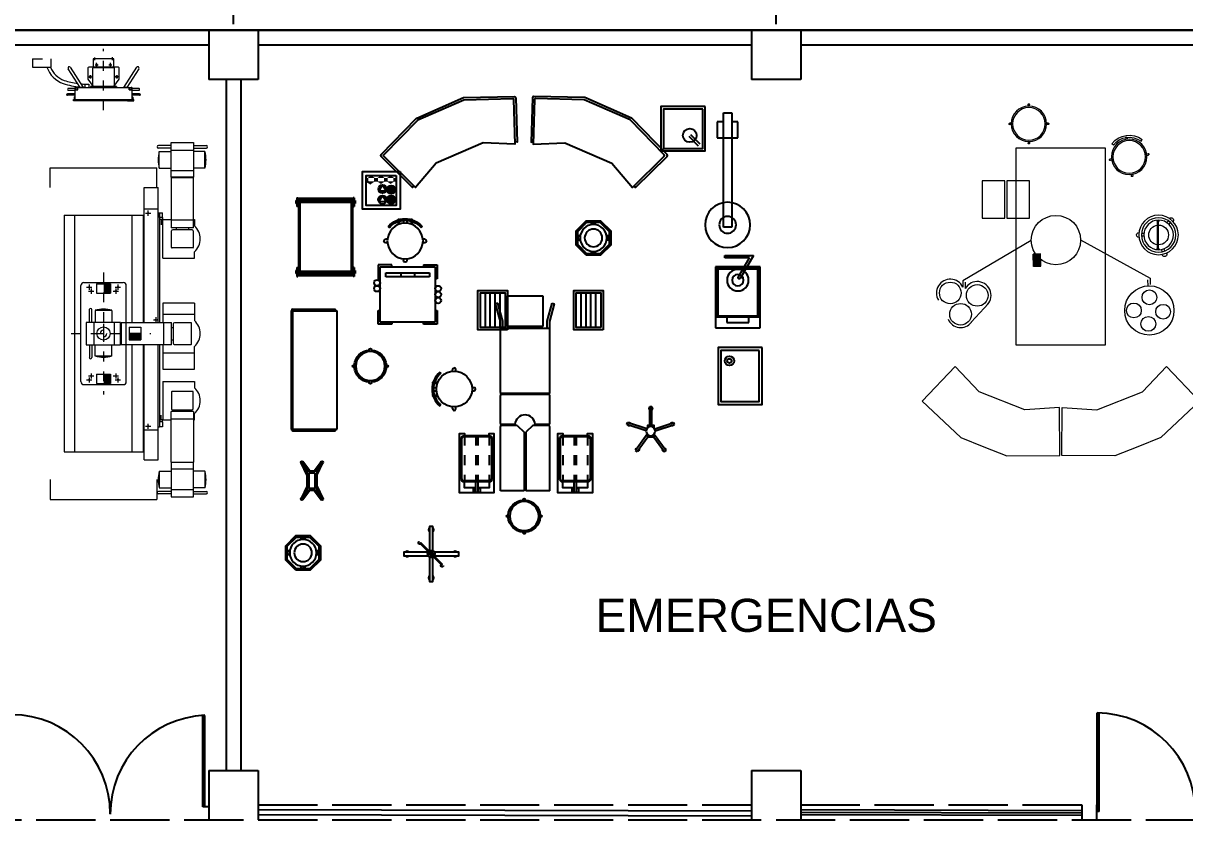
# Model space of a CAD drawing. Header units: millimetres. Extents: x -10 to 320, y -26 to 94.
# Drawn here: x 240.86 to 252.64, y 19.54 to 27.61 of the extents above; entities that cross this region are included whole.
import ezdxf

# ---------------------------------------------------------------- set-up
doc = ezdxf.new("R2010")
doc.units = ezdxf.units.MM
doc.header["$LTSCALE"] = 0.05
for name, pattern in [('ACAD_ISO02W100', [15, 12, -3]), ('DASHDOT2', [0.5, 0.25, -0.125, 0, -0.125]), ('HIDDEN2', [0.1875, 0.125, -0.0625])]:
    doc.linetypes.add(name, pattern=pattern)
for name, color, linetype in [('COT', 7, 'Continuous'), ('MOBILIARIO', 7, 'Continuous'), ('PDF_Text', 7, 'Continuous')]:
    doc.layers.add(name, color=color, linetype=linetype)
doc.layers.add('MOB', color=7, linetype='Continuous', lineweight=15)
doc.styles.add('PDF ArialMT', font='arial.ttf')
doc.styles.get("Standard").update_dxf_attribs({"font": 'arial.ttf'})
doc.dimstyles.new('COTAS 1', dxfattribs={"dimtxt": 0.5, "dimasz": 0.15, "dimexe": 0.18, "dimexo": 0.0625, "dimgap": 0.09, "dimtad": 1, "dimtih": 1, "dimtoh": 1, "dimzin": 0, "dimdsep": 46, "dimtxsty": 'Standard', "dimblk": 'OBLIQUE', "dimcen": -0.09, "dimadec": 0, "dimazin": 0, "dimtfac": 1, "dimtofl": 0, "dimtmove": 0, "dimatfit": 3, "dimldrblk": 'OBLIQUE', "dimfxl": 1, "dimtolj": 1, "dimtzin": 0, "dimarcsym": 0})

# ---------------------------------------------------------------- blocks, each defined once
blk = doc.blocks.new('TOCOCIRUGIA$0$177')
at = {"linetype": 'Continuous'}
blk.add_lwpolyline([(0.31, 0.479), (0.317, 0.5), (0.729, 0.324, -0.41216), (0.737, 0.304), (0.538, -0.168, -0.097185), (0.536, -0.171), (0.171, -0.536, -0.097185), (0.168, -0.538), (-0.305, -0.737, -0.41216), (-0.324, -0.729), (-0.501, -0.317), (-0.48, -0.31)], format="xyb", dxfattribs=at)
blk.add_lwpolyline([(0.158, -0.517, -0.097185), (0.155, -0.52), (-0.298, -0.71, -0.41216), (-0.311, -0.704), (-0.488, -0.29), (-0.184, -0.184), (0.184, 0.184), (0.29, 0.488), (0.705, 0.31, -0.41216), (0.71, 0.297), (0.519, -0.156, -0.097185), (0.517, -0.159)], format="xyb", close=True, dxfattribs=at)
blk = doc.blocks.new('31230244')
for p, q in [((0.025, -0.075), (0.375, -0.075)), ((0.025, -0.125), (0.375, -0.125)), ((0.025, -0.175), (0.375, -0.175)), ((0.025, -0.225), (0.375, -0.225))]:
    blk.add_line(p, q)
for points in [[(0, -0.3), (0, 0), (0.4, 0), (0.4, -0.3)], [(0.025, -0.275), (0.025, -0.025), (0.375, -0.025), (0.375, -0.275)]]:
    blk.add_lwpolyline(points, close=True)
blk = doc.blocks.new('M-MAYO')
at = {"linetype": 'HIDDEN2'}
for p, q in [((0.258, 0.079), (-0.213, 0.079)), ((0.258, -0.036), (-0.213, -0.036)), ((0.258, -0.056), (-0.213, -0.056)), ((0.258, -0.171), (-0.213, -0.171))]:
    blk.add_line(p, q, dxfattribs=at)
for points in [[(0.258, -0.171), (0.277, -0.171), (0.277, -0.221), (-0.323, -0.221), (-0.323, 0.129), (0.277, 0.129), (0.277, 0.079), (0.258, 0.079)], [(-0.273, -0.036), (-0.273, 0.079), (-0.213, 0.079)], [(-0.213, -0.171), (-0.273, -0.171), (-0.273, -0.056)]]:
    blk.add_lwpolyline(points)
for points in [[(0.258, 0.079), (0.258, -0.171, -0.414214), (0.223, -0.206), (-0.178, -0.206, -0.414214), (-0.213, -0.171), (-0.213, 0.079, -0.414214), (-0.178, 0.114), (0.223, 0.114, -0.414214)], [(0.248, 0.079), (0.248, -0.171, -0.414214), (0.223, -0.196), (-0.178, -0.196, -0.414214), (-0.203, -0.171), (-0.203, 0.079, -0.414214), (-0.178, 0.104), (0.223, 0.104, -0.414214)]]:
    blk.add_lwpolyline(points, format="xyb", close=True)
for points in [[(-0.277, -0.033), (-0.277, -0.011), (-0.32, -0.011), (-0.32, -0.033)], [(-0.277, -0.06), (-0.277, -0.081), (-0.32, -0.081), (-0.32, -0.06)]]:
    blk.add_lwpolyline(points, close=True)
blk.add_lwpolyline([(-0.213, -0.056), (-0.31, -0.056, -1), (-0.31, -0.036), (-0.213, -0.036)], format="xyb")
blk = doc.blocks.new('lamp. de cirugia portatil emerg.')
for p, q in [((-0.022, 0.043), (-0.022, -0.041)), ((1.135, 0.043), (-0.022, 0.043)), ((0.881, -0.105), (0.881, 0.103)), ((0.881, 0.103), (1.043, 0.103)), ((1.043, 0.103), (1.043, 0.043)), ((1.135, -0.041), (1.135, 0.043)), ((-0.022, -0.041), (1.135, -0.041)), ((1.043, -0.105), (0.881, -0.105)), ((1.043, -0.041), (1.043, -0.105))]:
    blk.add_line(p, q)
for radius in [0.229, 0.0854]:
    blk.add_circle((0, 0), radius)
blk = doc.blocks.new('TERAPI$0$xx')
at = {"ltscale": 0.1}
for p, q in [((-0.1, -0.008), (-0.193, 0.064)), ((-0.053, 0.02), (-0.182, 0.081)), ((0.053, 0.02), (0.182, 0.081)), ((0.1, -0.008), (0.193, 0.064)), ((-0.1, -0.052), (-0.193, -0.124)), ((-0.053, -0.08), (-0.182, -0.141)), ((0.053, -0.08), (0.182, -0.141)), ((0.1, -0.052), (0.193, -0.124))]:
    blk.add_line(p, q, dxfattribs=at)
for p, q in [((-0.1, 0.01), (-0.184, 0.062)), ((-0.087, 0.02), (-0.176, 0.074)), ((0.087, 0.02), (0.176, 0.074)), ((0.1, 0.01), (0.184, 0.062)), ((-0.1, -0.07), (-0.184, -0.122)), ((-0.087, -0.08), (-0.176, -0.134)), ((0.087, -0.08), (0.176, -0.134)), ((0.1, -0.07), (0.184, -0.122))]:
    blk.add_line(p, q)
for points in [[(0.1, -0.08), (-0.1, -0.08), (-0.1, 0.02), (0.1, 0.02)], [(0.08, -0.06), (-0.08, -0.06), (-0.08, 0), (0.08, 0)]]:
    blk.add_lwpolyline(points, close=True)
for centre in [(-0.186, 0.072), (0.186, 0.072), (-0.186, -0.132), (0.186, -0.132)]:
    blk.add_circle(centre, 0.0105)
blk = doc.blocks.new('TOCOCIRUGIA$0$85')
at = {"linetype": 'Continuous'}
for p, q in [((-0.017, 0.406), (-0.017, 0.424)), ((0.017, 0.406), (0.017, 0.424)), ((-0.18, 0.242), (-0.198, 0.242)), ((0.198, 0.242), (0.18, 0.242)), ((-0.18, 0.208), (-0.198, 0.208)), ((0.198, 0.208), (0.18, 0.208)), ((-0.171, 0.079), (-0.16, 0.09)), ((-0.07, 0.027), (-0.07, 0.058)), ((-0.07, 0.007), (-0.07, 0.011)), ((-0.061, 0.024), (-0.061, 0.055)), ((-0.061, 0.007), (-0.061, 0.008)), ((-0.017, 0.016), (-0.017, 0.045)), ((0.017, 0.016), (0.017, 0.045)), ((0.061, 0.024), (0.061, 0.055)), ((0.061, 0.007), (0.061, 0.008)), ((0.07, 0.027), (0.07, 0.058)), ((0.07, 0.007), (0.07, 0.011)), ((0.171, 0.079), (0.16, 0.09))]:
    blk.add_line(p, q, dxfattribs=at)
blk.add_circle((0, 0.225), 0.181, dxfattribs=at)
for centre, radius, start, end in [((0, 0.424), 0.0171, 0, 180), ((-0.198, 0.225), 0.0171, 90, 270), ((0.198, 0.225), 0.0171, 270, 90), ((0, 0.225), 0.225, 220.4497, 319.5503), ((0, 0.225), 0.21, 220.1147, 319.8853), ((-0.065, 0.007), 0.00439, 180, 0), ((0.065, 0.007), 0.00439, 180, 0)]:
    blk.add_arc(centre, radius, start, end, dxfattribs=at)
blk = doc.blocks.new('32540054')
for p, q in [((-0.021, 0.16), (-0.021, 0.134)), ((-0.161, 0.02), (-0.134, 0.02)), ((0.134, 0.02), (0.159, 0.02)), ((-0.161, -0.02), (-0.134, -0.02)), ((0.134, -0.02), (0.159, -0.02)), ((-0.021, -0.134), (-0.021, -0.16)), ((0.024, -0.16), (0.024, -0.133))]:
    blk.add_line(p, q)
for points in [[(-0.176, -0.073), (-0.073, -0.175), (0.072, -0.175), (0.174, -0.073), (0.174, 0.072), (0.072, 0.175), (-0.073, 0.175), (-0.176, 0.072)], [(0.159, 0.066), (0.066, 0.16), (-0.067, 0.16), (-0.161, 0.066), (-0.161, -0.066), (-0.067, -0.16), (0.066, -0.16), (0.159, -0.066)]]:
    blk.add_lwpolyline(points, close=True)
for points in [[(-0.016, 0.135), (-0.016, 0.155), (0.019, 0.155), (0.019, 0.134)], [(0.024, 0.133), (0.024, 0.16)], [(-0.134, -0.015), (-0.156, -0.015), (-0.156, 0.015), (-0.134, 0.015)], [(0.135, -0.015), (0.154, -0.015), (0.154, 0.015), (0.135, 0.015)], [(-0.016, -0.134), (-0.016, -0.155), (0.019, -0.155), (0.019, -0.134)]]:
    blk.add_lwpolyline(points)
for radius in [0.136, 0.0892]:
    blk.add_circle((0, 0), radius)
blk = doc.blocks.new('respirador con palanaca')
for p, q in [((-0.71, 0.131), (-0.733, 0.131)), ((-0.733, 0.131), (-0.733, -0.157)), ((-0.71, -0.118), (-0.71, 0.131)), ((-0.619, 0.225), (0, 0.225)), ((-0.619, -0.225), (-0.619, 0.225)), ((-0.607, 0.214), (-0.112, 0.214)), ((-0.607, -0.214), (-0.607, 0.214)), ((-0.596, 0.202), (-0.124, 0.202)), ((-0.596, -0.202), (-0.596, 0.202)), ((-0.124, 0.202), (-0.124, -0.202)), ((-0.112, 0.214), (-0.112, -0.214)), ((0, 0.225), (0, -0.225)), ((-0.112, 0.112), (-0.056, 0.112)), ((-0.056, 0.112), (-0.056, -0.112)), ((-0.733, -0.157), (-0.5, -0.023)), ((-0.512, -0.003), (-0.71, -0.118)), ((-0.056, -0.112), (-0.112, -0.112)), ((0, -0.225), (-0.619, -0.225)), ((-0.112, -0.214), (-0.607, -0.214)), ((-0.124, -0.202), (-0.596, -0.202))]:
    blk.add_line(p, q)
for radius in [0.109, 0.0588]:
    blk.add_circle((-0.484, 0), radius)
blk.add_arc((-0.508, -0.014), 0.0114, 309.3139, 110.6861)
blk = doc.blocks.new('186')
at = {"linetype": 'Continuous'}
for p, q in [((0.6, 0), (-0.6, 0)), ((-0.6, -0.45), (-0.6, 0)), ((0.6, -0.45), (0.6, 0)), ((-0.6, -0.02), (-0.616, -0.02)), ((-0.616, -0.45), (-0.616, -0.02)), ((0.616, -0.02), (0.6, -0.02)), ((0.616, -0.45), (0.616, -0.02)), ((0.6, -0.45), (-0.6, -0.45)), ((0.6, -0.466), (-0.6, -0.466)), ((-0.321, -0.466), (-0.321, -0.45)), ((-0.32, -0.466), (-0.32, -0.45)), ((0.32, -0.466), (0.32, -0.45)), ((0.321, -0.466), (0.321, -0.45)), ((0.322, -0.466), (0.322, -0.45))]:
    blk.add_line(p, q, dxfattribs=at)
for centre, start, end in [((-0.6, -0.45), 180, 270), ((0.6, -0.45), 270, 0)]:
    blk.add_arc(centre, 0.016, start, end, dxfattribs=at)
blk = doc.blocks.new('10810022')
for points in [[(0.0265, 0.1818), (0.0265, -0.1902), (0.5065, -0.1902), (0.5065, 0.1818)], [(0.0505, 0.1578), (0.0505, -0.1662), (0.4825, -0.1662), (0.4825, 0.1578)]]:
    blk.add_lwpolyline(points, close=True)
for radius in [0.0394, 0.0185]:
    blk.add_circle((0.1391, -0.0944), radius)
blk = doc.blocks.new('11160328')
blk.add_line((0.111, 0.105), (-0.105, -0.111))
for points in [[(-0.018, 0.031, -0.267953), (0.018, 0.031), (0.018, 0.279), (-0.018, 0.279)], [(-0.031, -0.018, -0.267953), (-0.031, 0.018), (-0.279, 0.018), (-0.279, -0.018)], [(0.031, 0.018, -0.267953), (0.031, -0.018), (0.279, -0.018), (0.279, 0.018)], [(0.018, -0.031, -0.267953), (-0.018, -0.031), (-0.018, -0.279), (0.018, -0.279)]]:
    blk.add_lwpolyline(points, format="xyb", close=True)
blk.add_lwpolyline([(-0.118, -0.124, -2.414214), (-0.105, -0.111), (-0.111, -0.105), (0.105, 0.112), (0.112, 0.105, -2.414214), (0.124, 0.118)], format="xyb")
for radius in [0.036, 0.018]:
    blk.add_circle((0, 0), radius)
for centre, start, end in [((0, 0.243), 131.8667, 228.1333), ((0, 0.243), 311.754, 48.246), ((-0.243, 0), 41.754, 138.246), ((0.243, 0), 41.8667, 138.1333), ((-0.243, 0), 221.8667, 318.1333), ((0.243, 0), 221.754, 318.246), ((0, -0.243), 131.754, 228.246), ((0, -0.243), 311.8667, 48.1333)]:
    blk.add_arc(centre, 0.027, start, end)
blk = doc.blocks.new('carro material')
for p, q in [((-0.16, 0.02), (-0.3, 0.02)), ((-0.3, 0.02), (-0.3, -0.12)), ((-0.28, 0), (0.28, 0)), ((-0.28, -0.56), (-0.28, 0)), ((-0.16, 0), (-0.16, 0.02)), ((0.16, 0.02), (0.3, 0.02)), ((0.16, 0.02), (0.16, 0)), ((0.28, 0), (0.28, -0.56)), ((0.3, 0.02), (0.3, -0.12)), ((-0.22, -0.06), (0.22, -0.06)), ((-0.22, -0.1), (-0.22, -0.06)), ((0.22, -0.1), (-0.22, -0.1)), ((-0.07, -0.06), (-0.07, -0.1)), ((0.07, -0.06), (0.07, -0.1)), ((0.22, -0.06), (0.22, -0.1)), ((-0.3, -0.12), (-0.28, -0.12)), ((0.3, -0.12), (0.28, -0.12)), ((-0.3, -0.58), (-0.3, -0.44)), ((-0.3, -0.44), (-0.28, -0.44)), ((0.28, -0.44), (0.3, -0.44)), ((0.3, -0.44), (0.3, -0.58)), ((-0.16, -0.58), (-0.3, -0.58)), ((0.28, -0.56), (-0.28, -0.56)), ((-0.16, -0.56), (-0.16, -0.58)), ((0.16, -0.58), (0.16, -0.56)), ((0.3, -0.58), (0.16, -0.58))]:
    blk.add_line(p, q)
for centre in [(-0.31, -0.16), (-0.31, -0.22), (0.31, -0.22), (0.31, -0.28), (0.31, -0.34)]:
    blk.add_circle(centre, 0.03)
blk = doc.blocks.new('TOCOCIRUGIA$0$86')
at = {"linetype": 'Continuous'}
for p, q in [((-0.011, 0.169), (-0.011, 0.147)), ((0.011, 0.169), (0.011, 0.147)), ((-0.147, 0.011), (-0.169, 0.011)), ((0.169, 0.011), (0.147, 0.011)), ((-0.147, -0.011), (-0.169, -0.011)), ((0.169, -0.011), (0.147, -0.011)), ((-0.011, -0.147), (-0.011, -0.169)), ((0.011, -0.147), (0.011, -0.169))]:
    blk.add_line(p, q, dxfattribs=at)
blk.add_circle((0, 0), 0.147, dxfattribs=at)
for centre, radius, start, end in [((0, 0), 0.163, 93.8226, 176.1774), ((0, 0.169), 0.0109, 0, 180), ((0, 0), 0.163, 3.8226, 86.1774), ((-0.169, 0), 0.0109, 90, 270), ((0.169, 0), 0.0109, 270, 90), ((0, 0), 0.163, 183.8226, 266.1774), ((0, 0), 0.163, 273.8226, 356.1774), ((0, -0.169), 0.0109, 180, 0)]:
    blk.add_arc(centre, radius, start, end, dxfattribs=at)
blk = doc.blocks.new('ENSEÑANZA TOCOCIRUGIA$0$MESA CARRO ANESTESIOLOGO')
for p, q in [((-0.3, 0.732), (-0.3, 0.762)), ((-0.28, 0.762), (-0.3, 0.762)), ((-0.3, 0.732), (-0.3, 0.762)), ((-0.28, 0.732), (-0.3, 0.732)), ((-0.3, 0.732), (-0.28, 0.732)), ((-0.29, 0.792), (-0.28, 0.792)), ((-0.29, 0.767), (-0.29, 0.792)), ((-0.29, 0.767), (-0.29, 0.792)), ((-0.29, 0.767), (-0.28, 0.767)), ((-0.28, 0.732), (-0.29, 0.732)), ((-0.29, 0.702), (-0.29, 0.732)), ((-0.29, 0.702), (-0.29, 0.732)), ((-0.28, 0.772), (-0.28, 0.792)), ((-0.28, 0.767), (-0.28, 0.792)), ((-0.28, 0.772), (-0.28, 0.792)), ((0.28, 0.784), (-0.28, 0.784)), ((0.28, 0.774), (-0.28, 0.774)), ((-0.28, 0.757), (-0.28, 0.762)), ((0.28, 0.757), (-0.28, 0.757)), ((0.28, 0.742), (-0.28, 0.742)), ((0.28, 0.742), (-0.28, 0.742)), ((-0.28, 0.732), (-0.28, 0.742)), ((-0.28, 0.732), (-0.28, 0.742)), ((-0.28, 0.702), (-0.28, 0.732)), ((-0.28, 0.702), (-0.28, 0.732)), ((-0.275, 0.042), (-0.275, 0.742)), ((-0.26, 0.042), (-0.26, 0.742)), ((0.26, 0.042), (0.26, 0.742)), ((0.275, 0.042), (0.275, 0.742)), ((0.28, 0.772), (0.28, 0.792)), ((0.29, 0.792), (0.28, 0.792)), ((0.28, 0.767), (0.28, 0.792)), ((0.28, 0.772), (0.28, 0.792)), ((0.29, 0.767), (0.28, 0.767)), ((0.28, 0.762), (0.3, 0.762)), ((0.28, 0.757), (0.28, 0.762)), ((0.28, 0.732), (0.28, 0.742)), ((0.28, 0.702), (0.28, 0.732)), ((0.3, 0.732), (0.28, 0.732)), ((0.29, 0.767), (0.29, 0.792)), ((0.29, 0.767), (0.29, 0.792)), ((0.29, 0.702), (0.29, 0.732)), ((0.3, 0.732), (0.3, 0.762)), ((-0.29, 0.702), (-0.28, 0.702)), ((-0.29, 0.702), (-0.28, 0.702)), ((0.29, 0.702), (0.28, 0.702)), ((-0.3, 0.022), (-0.3, 0.052)), ((-0.28, 0.052), (-0.3, 0.052)), ((-0.3, 0.022), (-0.28, 0.022)), ((-0.29, 0.052), (-0.29, 0.082)), ((-0.28, 0.082), (-0.29, 0.082)), ((-0.29, -0.007), (-0.29, 0.018)), ((-0.29, 0.018), (-0.28, 0.018)), ((-0.28, 0.052), (-0.28, 0.082)), ((-0.28, 0.042), (-0.28, 0.052)), ((0.28, 0.042), (-0.28, 0.042)), ((0.28, 0.027), (-0.28, 0.027)), ((-0.28, 0.022), (-0.28, 0.027)), ((-0.28, -0.007), (-0.28, 0.018)), ((0.28, 0.01), (-0.28, 0.01)), ((0.28, 0), (-0.28, 0)), ((0.28, 0.082), (0.29, 0.082)), ((0.28, 0.052), (0.28, 0.082)), ((0.28, 0.042), (0.28, 0.052)), ((0.3, 0.052), (0.28, 0.052)), ((0.28, 0.022), (0.28, 0.027)), ((0.3, 0.022), (0.28, 0.022)), ((0.28, -0.002), (0.28, 0.018)), ((0.28, -0.007), (0.28, 0.018)), ((0.29, 0.018), (0.28, 0.018)), ((0.28, -0.002), (0.28, 0.018)), ((0.29, 0.052), (0.29, 0.082)), ((0.29, -0.007), (0.29, 0.018)), ((0.29, -0.007), (0.29, 0.018)), ((0.3, 0.022), (0.3, 0.052)), ((-0.29, -0.007), (-0.28, -0.007)), ((0.29, -0.007), (0.28, -0.007))]:
    blk.add_line(p, q)
for centre, start, end in [((-0.28, 0.749), 90, 270), ((0.28, 0.749), 270, 90), ((-0.28, 0.034), 90, 270), ((0.28, 0.034), 270, 90)]:
    blk.add_arc(centre, 0.0075, start, end)
blk = doc.blocks.new('TOCOCIRUGIA$0$725')
for p, q in [((0, -0.24), (0, 0)), ((0, 0), (0.651, 0)), ((0.681, 0), (0.964, 0)), ((0.994, 0), (1.715, 0)), ((1.645, -0.5), (1.645, 0)), ((1.715, 0), (1.895, 0.048)), ((1.718, -0.025), (1.901, 0.024)), ((1.901, 0.024), (1.895, 0.048)), ((0.661, -0.172), (0.661, -0.01)), ((0.671, -0.147), (0.671, -0.01)), ((0.974, -0.49), (0.974, -0.01)), ((0.984, -0.49), (0.984, -0.01)), ((1.645, -0.025), (1.718, -0.025)), ((1.665, -0.43), (1.665, -0.07)), ((1.665, -0.07), (1.975, -0.07)), ((1.975, -0.07), (1.975, -0.43)), ((0.661, -0.172), (0.593, -0.24)), ((0.593, -0.24), (0, -0.24)), ((0.593, -0.26), (0, -0.26)), ((0, -0.5), (0, -0.26)), ((0.661, -0.328), (0.593, -0.26)), ((0.661, -0.49), (0.661, -0.328)), ((0.671, -0.49), (0.671, -0.353)), ((1.975, -0.43), (1.665, -0.43)), ((0, -0.5), (0.651, -0.5)), ((0.681, -0.5), (0.964, -0.5)), ((0.994, -0.5), (1.715, -0.5)), ((1.645, -0.475), (1.718, -0.475)), ((1.715, -0.5), (1.895, -0.548)), ((1.718, -0.475), (1.901, -0.524)), ((1.901, -0.524), (1.895, -0.548))]:
    blk.add_line(p, q)
for centre, radius, start, end in [((0.651, -0.01), 0.01, 0, 90), ((0.681, -0.01), 0.01, 90, 180), ((0.964, -0.01), 0.01, 360, 90), ((0.994, -0.01), 0.01, 90, 180), ((0.666, -0.25), 0.103, 272.779, 87.221), ((0.651, -0.49), 0.01, 270, 0), ((0.681, -0.49), 0.01, 180, 270), ((0.964, -0.49), 0.01, 270, 360), ((0.994, -0.49), 0.01, 180, 270)]:
    blk.add_arc(centre, radius, start, end)
blk = doc.blocks.new('11160286')
for p, q in [((0.01, 0.25), (-0.01, 0.25)), ((-0.01, 0.062), (-0.01, 0.25)), ((0.01, 0.062), (0.01, 0.25)), ((-0.241, 0.068), (-0.235, 0.087)), ((-0.046, 0.004), (-0.241, 0.068)), ((-0.04, 0.023), (-0.235, 0.087)), ((0.04, 0.023), (0.235, 0.087)), ((0.046, 0.004), (0.241, 0.068)), ((0.241, 0.068), (0.235, 0.087)), ((-0.035, -0.031), (-0.155, -0.196)), ((-0.031, -0.06), (-0.139, -0.208)), ((0.031, -0.06), (0.139, -0.208)), ((0.035, -0.031), (0.155, -0.196)), ((-0.139, -0.208), (-0.155, -0.196)), ((0.139, -0.208), (0.155, -0.196))]:
    blk.add_line(p, q)
for points in [[(0.031, 0.034), (0.031, 0.062), (-0.031, 0.062), (-0.031, 0.034)], [(-0.031, -0.034), (-0.031, -0.062), (0.031, -0.062), (0.031, -0.034)]]:
    blk.add_lwpolyline(points)
blk.add_circle((0, 0), 0.0463)
for centre, start, end in [((0, 0.23), 127.7746, 232.2254), ((0, 0.23), 307.7746, 52.2254), ((-0.219, 0.071), 199.7746, 304.2254), ((-0.219, 0.071), 19.7746, 124.2254), ((0.219, 0.071), 55.7746, 160.2254), ((0.219, 0.071), 235.7746, 340.2254), ((-0.134, -0.187), 96.1836, 191.8164), ((-0.134, -0.187), 267.6147, 20.3853), ((0.134, -0.187), 159.6147, 272.3853), ((0.134, -0.187), 348.1836, 83.8164)]:
    blk.add_arc(centre, 0.0163, start, end)
blk = doc.blocks.new('PORTACUB')
for points in [[(-0.017, 0.149), (-0.017, 0.141), (0.006, 0.141), (0.006, 0.149)], [(-0.01, 0.141), (-0.01, -0.141)], [(0, 0.141), (0, -0.141)], [(0.037, 0.17), (0.032, 0.147)], [(0.062, 0.164), (0.055, 0.137)], [(-0.173, 0.008), (-0.15, 0.008)], [(-0.173, -0.017), (-0.146, -0.017)], [(0.118, -0.126), (0.102, -0.11)], [(-0.017, -0.149), (-0.017, -0.141), (0.006, -0.141), (0.006, -0.149)], [(0.099, -0.144), (0.081, -0.124)]]:
    blk.add_lwpolyline(points)
for radius in [0.2, 0.175, 0.15]:
    blk.add_circle((0, 0), radius)
for centre, radius, start, end in [((0.059, 0.193), 0.025, 334.9162, 171.1999), ((-0.2, 0), 0.025, 86.4167, 273.5833), ((0, 0), 0.1, 95.7392, 264.2608), ((0, 0), 0.1, 270, 90), ((0.125, -0.15), 0.025, 227.1617, 32.4494)]:
    blk.add_arc(centre, radius, start, end)
blk = doc.blocks.new('BANCORES')
at = {"layer": 'MOB'}
for p, q in [((-0.003, 0.239), (-0.003, 0.254)), ((0.012, 0.239), (0.012, 0.254)), ((0.147, 0.201), (0.161, 0.215)), ((-0.174, 0.068), (-0.189, 0.068)), ((-0.174, 0.053), (-0.189, 0.053)), ((0.201, 0.066), (0.185, 0.066)), ((0.2, 0.051), (0.185, 0.051)), ((0.147, -0.082), (0.161, -0.096)), ((-0.003, -0.12), (-0.003, -0.135)), ((0.012, -0.12), (0.012, -0.135))]:
    blk.add_line(p, q, dxfattribs=at)
for radius in [0.18, 0.165]:
    blk.add_circle((0.006, 0.059), radius, dxfattribs=at)
for centre, radius, start, end in [((0.005, 0.254), 0.0075, 359.184, 181.3882), ((0.006, 0.059), 0.2, 315, 45), ((0.006, 0.059), 0.22, 315, 45), ((-0.189, 0.06), 0.0075, 88.6118, 270.816), ((0.201, 0.058), 0.0075, 268.6118, 90.816), ((0.005, -0.136), 0.0075, 178.6118, 0.816)]:
    blk.add_arc(centre, radius, start, end, dxfattribs=at)
blk = doc.blocks.new('BAN')
for p, q in [((-0.008, 0.18), (-0.008, 0.195)), ((0.007, 0.18), (0.007, 0.195)), ((-0.18, 0.008), (-0.195, 0.008)), ((0.195, 0.007), (0.18, 0.007)), ((-0.18, -0.007), (-0.195, -0.007)), ((0.195, -0.008), (0.18, -0.008)), ((-0.008, -0.18), (-0.008, -0.195)), ((0.007, -0.18), (0.007, -0.195))]:
    blk.add_line(p, q)
for radius in [0.18, 0.165]:
    blk.add_circle((0, 0), radius)
for centre, start, end in [((-0.001, 0.195), 359.184, 181.3882), ((-0.195, 0.001), 88.6118, 270.816), ((0.195, -0.001), 268.6118, 90.816), ((-0.001, -0.195), 178.6118, 0.816)]:
    blk.add_arc(centre, 0.0075, start, end)
blk = doc.blocks.new('*X23')
at = {"color": 0}
for p, q in [((1752.5, 979.875), (1765, 979.875)), ((1752.5, 979.75), (1765, 979.75)), ((1752.5, 979.625), (1765, 979.625)), ((1752.5, 979.5), (1765, 979.5)), ((1752.5, 979.375), (1765, 979.375)), ((1752.5, 979.25), (1765, 979.25)), ((1752.5, 979.125), (1765, 979.125)), ((1752.5, 979), (1765, 979)), ((1752.5, 978.875), (1765, 978.875)), ((1752.5, 978.75), (1765, 978.75)), ((1752.5, 978.625), (1765, 978.625)), ((1752.5, 978.5), (1765, 978.5)), ((1752.5, 978.375), (1765, 978.375)), ((1752.5, 978.25), (1765, 978.25)), ((1752.5, 978.125), (1765, 978.125)), ((1752.5, 978), (1765, 978)), ((1752.5, 977.875), (1765, 977.875)), ((1752.5, 977.75), (1765, 977.75)), ((1752.5, 977.625), (1765, 977.625)), ((1752.5, 977.5), (1765, 977.5)), ((1752.5, 977.375), (1765, 977.375)), ((1752.5, 977.25), (1765, 977.25)), ((1752.5, 977.125), (1765, 977.125)), ((1752.5, 977), (1765, 977)), ((1752.5, 976.875), (1765, 976.875)), ((1752.5, 976.75), (1765, 976.75)), ((1752.5, 976.625), (1765, 976.625)), ((1752.5, 976.5), (1765, 976.5)), ((1752.5, 976.375), (1765, 976.375)), ((1752.5, 976.25), (1765, 976.25)), ((1752.5, 976.125), (1765, 976.125)), ((1752.5, 976), (1765, 976)), ((1752.5, 975.875), (1765, 975.875)), ((1752.5, 975.75), (1765, 975.75)), ((1752.5, 975.625), (1765, 975.625)), ((1752.5, 975.5), (1765, 975.5)), ((1752.5, 975.375), (1765, 975.375)), ((1752.5, 975.25), (1765, 975.25)), ((1752.5, 975.125), (1765, 975.125)), ((1752.5, 975), (1765, 975)), ((1752.5, 974.875), (1765, 974.875)), ((1752.5, 974.75), (1765, 974.75)), ((1752.5, 974.625), (1765, 974.625)), ((1752.5, 974.5), (1765, 974.5)), ((1752.5, 974.375), (1765, 974.375)), ((1752.5, 974.25), (1765, 974.25)), ((1752.5, 974.125), (1765, 974.125)), ((1752.5, 974), (1765, 974)), ((1752.5, 973.875), (1765, 973.875)), ((1752.5, 973.75), (1765, 973.75)), ((1752.5, 973.625), (1765, 973.625)), ((1752.5, 973.5), (1765, 973.5)), ((1752.5, 973.375), (1765, 973.375)), ((1752.5, 973.25), (1765, 973.25)), ((1752.5, 973.125), (1765, 973.125)), ((1752.5, 973), (1765, 973)), ((1752.5, 972.875), (1765, 972.875)), ((1752.5, 972.75), (1765, 972.75)), ((1752.5, 972.625), (1765, 972.625))]:
    blk.add_line(p, q, dxfattribs=at)
blk = doc.blocks.new('RAYOS X SIM')
for p, q in [((101.332, -111.725), (101.332, -111.594)), ((101.357, -111.725), (101.357, -111.594)), ((101.56, -111.61), (101.392, -111.61)), ((101.392, -111.61), (101.392, -111.725)), ((101.56, -111.61), (101.56, -111.725)), ((104.632, -111.61), (104.632, -111.725)), ((104.632, -111.61), (104.8, -111.61)), ((104.8, -111.61), (104.8, -111.725)), ((104.836, -111.725), (104.836, -111.594)), ((104.861, -111.725), (104.861, -111.594)), ((101.301, -111.725), (101.65, -111.725)), ((101.301, -111.95), (101.301, -111.725)), ((101.378, -111.95), (101.378, -111.725)), ((101.585, -111.95), (101.585, -111.725)), ((101.65, -111.725), (101.65, -111.95)), ((102.165, -111.725), (101.654, -111.725)), ((101.654, -111.95), (101.654, -111.725)), ((101.654, -111.95), (101.654, -111.725)), ((102.081, -111.725), (102.081, -111.714)), ((102.081, -111.714), (102.145, -111.714)), ((102.087, -111.725), (102.087, -111.95)), ((102.165, -111.725), (102.165, -111.95)), ((102.183, -111.935), (102.183, -111.74)), ((102.196, -111.727), (102.365, -111.727)), ((102.369, -111.732), (102.369, -111.942)), ((102.471, -111.714), (102.408, -111.714)), ((102.471, -112.035), (102.471, -111.714)), ((102.929, -111.714), (103.105, -111.714)), ((102.929, -111.714), (102.929, -112.035)), ((103.041, -112.035), (103.041, -111.714)), ((103.126, -111.749), (103.126, -111.918)), ((103.342, -111.744), (103.131, -111.744)), ((103.346, -111.918), (103.346, -111.749)), ((103.597, -111.714), (103.368, -111.714)), ((103.431, -112.035), (103.431, -111.714)), ((103.597, -112.035), (103.597, -111.714)), ((103.721, -111.714), (103.785, -111.714)), ((103.721, -112.035), (103.721, -111.714)), ((103.823, -111.732), (103.823, -111.942)), ((103.997, -111.727), (103.828, -111.727)), ((104.009, -111.935), (104.009, -111.74)), ((104.027, -111.725), (104.539, -111.725)), ((104.027, -111.725), (104.027, -111.95)), ((104.111, -111.714), (104.048, -111.714)), ((104.105, -111.725), (104.105, -111.95)), ((104.111, -111.725), (104.111, -111.714)), ((104.539, -111.95), (104.539, -111.725)), ((104.539, -111.95), (104.539, -111.725)), ((104.891, -111.725), (104.543, -111.725)), ((104.543, -111.725), (104.543, -111.95)), ((104.607, -111.95), (104.607, -111.725)), ((104.815, -111.95), (104.815, -111.725)), ((104.891, -111.95), (104.891, -111.725)), ((102.165, -111.775), (102.183, -111.775)), ((104.027, -111.775), (104.009, -111.775)), ((101.65, -111.95), (101.301, -111.95)), ((101.332, -111.95), (101.332, -112.08)), ((101.357, -111.95), (101.357, -112.08)), ((101.392, -112.072), (101.392, -111.95)), ((101.56, -112.072), (101.56, -111.95)), ((101.654, -111.95), (102.165, -111.95)), ((102.081, -112.035), (102.081, -111.95)), ((102.165, -111.9), (102.183, -111.9)), ((102.364, -111.947), (102.196, -111.947)), ((103.349, -111.948), (103.124, -111.948)), ((103.124, -112.46), (103.124, -111.948)), ((103.139, -111.93), (103.334, -111.93)), ((103.174, -111.948), (103.174, -111.93)), ((103.299, -111.948), (103.299, -111.93)), ((103.349, -111.948), (103.349, -112.46)), ((103.828, -111.947), (103.997, -111.947)), ((104.027, -111.9), (104.009, -111.9)), ((104.539, -111.95), (104.027, -111.95)), ((104.111, -112.035), (104.111, -111.95)), ((104.543, -111.95), (104.891, -111.95)), ((104.632, -112.072), (104.632, -111.95)), ((104.8, -112.072), (104.8, -111.95)), ((104.836, -111.95), (104.836, -112.08)), ((104.861, -111.95), (104.861, -112.08)), ((101.56, -112.072), (101.392, -112.072)), ((101.756, -112.097), (101.556, -112.097)), ((101.556, -113.177), (101.556, -112.097)), ((101.756, -112.225), (101.756, -112.085)), ((103.124, -112.085), (101.756, -112.085)), ((101.976, -112.085), (101.976, -112.225)), ((102.061, -112.04), (102.011, -112.04)), ((102.011, -112.07), (102.011, -112.04)), ((102.061, -112.07), (102.011, -112.07)), ((102.011, -112.085), (102.011, -112.07)), ((102.011, -112.07), (103.124, -112.07)), ((102.061, -112.04), (102.061, -112.07)), ((102.061, -112.04), (102.081, -112.04)), ((102.081, -112.065), (102.061, -112.065)), ((102.471, -112.035), (102.081, -112.035)), ((102.081, -112.04), (102.081, -112.065)), ((102.085, -112.053), (102.133, -112.053)), ((102.929, -112.035), (103.124, -112.035)), ((103.123, -112.105), (103.07, -112.105)), ((103.096, -112.132), (103.096, -112.079)), ((103.349, -112.026), (103.124, -112.026)), ((103.349, -112.035), (103.597, -112.035)), ((103.349, -112.07), (104.181, -112.07)), ((104.516, -112.085), (103.349, -112.085)), ((103.721, -112.035), (104.111, -112.035)), ((104.111, -112.053), (104.064, -112.053)), ((104.111, -112.04), (104.111, -112.065)), ((104.131, -112.04), (104.111, -112.04)), ((104.111, -112.065), (104.131, -112.065)), ((104.131, -112.04), (104.181, -112.04)), ((104.131, -112.04), (104.131, -112.07)), ((104.151, -112.07), (104.176, -112.07)), ((104.181, -112.04), (104.181, -112.07)), ((104.181, -112.085), (104.181, -112.07)), ((104.216, -112.085), (104.216, -112.225)), ((104.516, -112.225), (104.516, -112.085)), ((104.632, -112.072), (104.8, -112.072)), ((104.716, -112.097), (104.916, -112.097)), ((104.916, -113.177), (104.916, -112.097)), ((103.124, -112.225), (101.756, -112.225)), ((102.043, -112.185), (101.99, -112.185)), ((102.016, -112.212), (102.016, -112.159)), ((104.516, -112.225), (103.349, -112.225)), ((104.203, -112.185), (104.15, -112.185)), ((104.176, -112.212), (104.176, -112.159)), ((100.741, -112.431), (100.538, -112.299)), ((100.552, -112.278), (100.741, -112.401)), ((100.867, -112.346), (100.744, -112.346)), ((100.744, -112.928), (100.744, -112.346)), ((100.744, -112.349), (100.744, -112.357)), ((100.752, -112.279), (100.752, -112.346)), ((100.772, -112.279), (100.772, -112.346)), ((100.806, -112.271), (100.806, -112.346)), ((100.821, -112.271), (100.821, -112.346)), ((100.838, -112.344), (100.842, -112.34)), ((100.838, -112.344), (100.838, -112.346)), ((100.842, -112.34), (100.861, -112.34)), ((100.861, -112.34), (100.861, -112.34)), ((100.861, -112.34), (100.861, -112.34)), ((100.877, -112.331), (100.863, -112.331)), ((100.863, -112.331), (100.863, -112.335)), ((100.863, -112.332), (100.863, -112.335)), ((100.863, -112.335), (100.867, -112.335)), ((100.864, -112.335), (100.865, -112.335)), ((100.867, -112.335), (100.867, -112.939)), ((100.877, -112.395), (100.877, -112.331)), ((102.036, -112.237), (103.124, -112.237)), ((102.036, -113.037), (102.036, -112.237)), ((103.124, -112.347), (102.036, -112.347)), ((103.171, -112.258), (103.301, -112.258)), ((103.171, -112.378), (103.171, -112.258)), ((103.236, -112.258), (103.236, -112.378)), ((103.301, -112.378), (103.301, -112.258)), ((103.349, -112.237), (104.436, -112.237)), ((104.436, -112.347), (103.349, -112.347)), ((104.436, -113.037), (104.436, -112.237)), ((100.741, -112.396), (100.744, -112.396)), ((100.741, -112.396), (100.741, -112.401)), ((100.741, -112.401), (100.741, -112.431)), ((100.741, -112.431), (100.741, -112.436)), ((100.744, -112.436), (100.741, -112.436)), ((100.744, -112.357), (100.766, -112.357)), ((100.744, -112.357), (100.746, -112.357)), ((100.766, -112.377), (100.744, -112.377)), ((100.746, -112.377), (100.744, -112.377)), ((100.744, -112.385), (100.744, -112.379)), ((100.744, -112.385), (100.744, -112.379)), ((100.744, -112.385), (100.744, -112.379)), ((100.766, -112.357), (100.746, -112.357)), ((100.746, -112.377), (100.766, -112.377)), ((100.766, -112.377), (100.766, -112.357)), ((100.766, -112.357), (100.766, -112.377)), ((100.867, -112.369), (100.873, -112.369)), ((100.873, -112.905), (100.873, -112.369)), ((100.873, -112.395), (100.877, -112.395)), ((100.873, -112.395), (100.874, -112.395)), ((102.719, -112.837), (102.719, -112.437)), ((103.723, -112.407), (102.749, -112.407)), ((102.766, -112.518), (102.766, -112.465)), ((103.124, -112.46), (103.349, -112.46)), ((103.124, -112.46), (103.349, -112.46)), ((103.349, -112.464), (103.124, -112.464)), ((103.124, -112.464), (103.124, -112.812)), ((103.171, -112.378), (103.301, -112.378)), ((103.349, -112.812), (103.349, -112.464)), ((103.706, -112.518), (103.706, -112.465)), ((103.753, -112.837), (103.753, -112.437)), ((100.464, -112.547), (100.435, -112.547)), ((100.452, -112.532), (100.452, -112.742)), ((100.543, -112.532), (100.452, -112.532)), ((100.533, -112.567), (100.493, -112.567)), ((100.518, -112.562), (100.508, -112.562)), ((100.508, -112.572), (100.518, -112.572)), ((100.513, -112.582), (100.513, -112.552)), ((100.532, -112.742), (100.532, -112.532)), ((100.536, -112.487), (100.536, -112.532)), ((100.543, -112.532), (100.543, -112.742)), ((100.657, -112.479), (100.544, -112.479)), ((100.718, -112.527), (100.548, -112.527)), ((100.617, -112.503), (100.653, -112.503)), ((100.627, -112.501), (100.627, -112.506)), ((100.635, -112.483), (100.635, -112.524)), ((100.643, -112.506), (100.643, -112.501)), ((100.733, -112.533), (100.657, -112.479)), ((100.731, -112.54), (100.731, -112.571)), ((100.731, -112.735), (100.731, -112.54)), ((100.733, -112.506), (100.744, -112.506)), ((100.733, -112.506), (100.733, -112.768)), ((102.731, -112.707), (102.731, -112.567)), ((102.731, -112.567), (102.826, -112.567)), ((102.731, -112.567), (102.826, -112.567)), ((102.74, -112.491), (102.793, -112.491)), ((102.78, -112.511), (102.833, -112.511)), ((102.806, -112.538), (102.806, -112.485)), ((102.826, -112.707), (102.826, -112.567)), ((103.001, -112.553), (103.001, -112.721)), ((103.001, -112.553), (103.124, -112.553)), ((103.124, -112.528), (103.349, -112.528)), ((103.464, -112.553), (103.349, -112.553)), ((103.464, -112.553), (103.464, -112.721)), ((103.64, -112.511), (103.693, -112.511)), ((103.646, -112.707), (103.646, -112.567)), ((103.646, -112.567), (103.741, -112.567)), ((103.666, -112.538), (103.666, -112.485)), ((103.68, -112.491), (103.733, -112.491)), ((103.741, -112.707), (103.741, -112.567)), ((100.518, -112.702), (100.508, -112.702)), ((100.513, -112.722), (100.513, -112.692)), ((100.466, -112.727), (100.438, -112.727)), ((100.452, -112.742), (100.543, -112.742)), ((100.533, -112.707), (100.493, -112.707)), ((100.508, -112.712), (100.518, -112.712)), ((100.536, -112.742), (100.536, -112.787)), ((100.544, -112.795), (100.657, -112.795)), ((100.718, -112.747), (100.548, -112.747)), ((100.617, -112.771), (100.653, -112.771)), ((100.627, -112.769), (100.627, -112.774)), ((100.635, -112.792), (100.635, -112.751)), ((100.643, -112.774), (100.643, -112.769)), ((100.657, -112.795), (100.733, -112.741)), ((100.709, -112.785), (100.744, -112.785)), ((100.709, -112.825), (100.709, -112.785)), ((100.733, -112.768), (100.744, -112.768)), ((102.731, -112.707), (102.826, -112.707)), ((102.74, -112.783), (102.793, -112.783)), ((102.766, -112.81), (102.766, -112.757)), ((102.78, -112.763), (102.833, -112.763)), ((102.806, -112.79), (102.806, -112.737)), ((103.124, -112.756), (102.993, -112.756)), ((103.124, -112.781), (102.993, -112.781)), ((103.001, -112.721), (103.124, -112.721)), ((103.124, -112.735), (103.349, -112.735)), ((103.124, -112.812), (103.349, -112.812)), ((103.464, -112.721), (103.349, -112.721)), ((103.349, -112.756), (103.479, -112.756)), ((103.349, -112.781), (103.479, -112.781)), ((103.64, -112.763), (103.693, -112.763)), ((103.646, -112.707), (103.741, -112.707)), ((103.666, -112.79), (103.666, -112.737)), ((103.68, -112.783), (103.733, -112.783)), ((103.706, -112.81), (103.706, -112.757)), ((100.538, -112.975), (100.741, -112.843)), ((100.741, -112.873), (100.552, -112.996)), ((100.744, -112.825), (100.709, -112.825)), ((100.741, -112.838), (100.744, -112.838)), ((100.741, -112.838), (100.741, -112.878)), ((100.744, -112.878), (100.741, -112.878)), ((100.766, -112.897), (100.744, -112.897)), ((100.744, -112.917), (100.766, -112.917)), ((100.744, -112.928), (100.867, -112.928)), ((100.752, -112.928), (100.752, -112.996)), ((100.766, -112.917), (100.766, -112.897)), ((100.772, -112.928), (100.772, -112.996)), ((100.806, -112.928), (100.806, -113.004)), ((100.821, -112.928), (100.821, -113.004)), ((100.838, -112.93), (100.838, -112.928)), ((100.842, -112.934), (100.838, -112.93)), ((100.842, -112.934), (100.861, -112.934)), ((100.861, -112.934), (100.861, -112.934)), ((100.861, -112.934), (100.861, -112.934)), ((100.867, -112.905), (100.873, -112.905)), ((100.868, -112.905), (100.873, -112.905)), ((100.873, -112.879), (100.877, -112.879)), ((100.873, -112.879), (100.874, -112.879)), ((100.877, -112.879), (100.877, -112.943)), ((104.436, -112.927), (102.036, -112.927)), ((103.723, -112.867), (102.749, -112.867)), ((100.863, -112.939), (100.867, -112.939)), ((100.863, -112.943), (100.863, -112.939)), ((100.877, -112.943), (100.863, -112.943)), ((102.036, -113.037), (104.436, -113.037)), ((100.537, -113.167), (100.452, -113.167)), ((100.537, -113.357), (100.537, -113.167)), ((101.756, -113.177), (101.556, -113.177)), ((104.716, -113.177), (104.916, -113.177)), ((100.452, -113.357), (100.537, -113.357))]:
    blk.add_line(p, q)
at = {"linetype": 'DASHDOT2'}
for p, q in [((103.236, -112.967), (103.236, -112.158)), ((103.236, -112.737), (103.236, -112.537)), ((103.236, -112.737), (103.236, -112.537)), ((100.973, -112.637), (100.352, -112.637)), ((102.619, -112.637), (103.853, -112.637)), ((103.136, -112.637), (103.336, -112.637)), ((103.136, -112.637), (103.336, -112.637))]:
    blk.add_line(p, q, dxfattribs=at)
for centre, radius in [((103.096, -112.105), 0.0065), ((102.016, -112.185), 0.0065), ((104.176, -112.185), 0.0065), ((102.766, -112.491), 0.0065), ((102.806, -112.511), 0.0065), ((103.236, -112.637), 0.0667), ((103.236, -112.637), 0.0667), ((103.666, -112.511), 0.0065), ((103.706, -112.491), 0.0065), ((102.766, -112.783), 0.0065), ((102.806, -112.763), 0.0065), ((103.666, -112.763), 0.0065), ((103.706, -112.783), 0.0065)]:
    blk.add_circle(centre, radius)
for centre, radius, start, end in [((101.344, -111.594), 0.0125, 0, 180), ((101.476, -111.909), 0.311, 74.3357, 105.6643), ((104.716, -111.909), 0.311, 74.3357, 105.6643), ((104.848, -111.594), 0.0125, 0, 180), ((102.276, -111.837), 0.18, 43.1047, 136.8953), ((102.196, -111.74), 0.0125, 90, 180), ((102.365, -111.732), 0.0045, 0, 90), ((103.236, -111.837), 0.18, 43.1047, 136.8953), ((103.131, -111.749), 0.005, 90, 180), ((103.342, -111.749), 0.0045, 0, 90), ((103.916, -111.837), 0.18, 43.1047, 136.8953), ((103.828, -111.732), 0.0045, 90, 180), ((103.997, -111.74), 0.0125, 0, 90), ((102.196, -111.935), 0.0125, 180, 270), ((102.364, -111.942), 0.005, 270, 0), ((103.139, -111.918), 0.0125, 180, 270), ((103.334, -111.918), 0.0125, 270, 0), ((103.828, -111.942), 0.005, 180, 270), ((103.997, -111.935), 0.0125, 270, 0), ((101.344, -112.08), 0.0125, 180, 0), ((101.476, -111.773), 0.311, 254.3357, 285.6643), ((104.716, -111.773), 0.311, 254.3357, 285.6643), ((104.848, -112.08), 0.0125, 180, 0), ((100.545, -112.289), 0.0125, 57.0817, 237.0817), ((100.758, -112.279), 0.00592, 116.2517, 173.2735), ((100.762, -112.286), 0.0142, 61.7283, 118.2717), ((100.766, -112.279), 0.00592, 6.7265, 63.7483), ((100.814, -112.271), 0.0075, 0, 180), ((100.861, -112.346), 0.006, 0, 90), ((102.749, -112.437), 0.03, 90, 180), ((103.723, -112.437), 0.03, 0, 90), ((100.508, -112.567), 0.005, 90, 270), ((100.518, -112.567), 0.005, 270, 90), ((100.544, -112.487), 0.008, 90, 180), ((100.548, -112.532), 0.0051, 90, 180), ((100.635, -112.501), 0.008, 0, 180), ((100.635, -112.506), 0.008, 180, 0), ((100.718, -112.54), 0.0125, 0, 90), ((103.3, -112.637), 0.311, 164.3357, 195.6643), ((103.164, -112.637), 0.311, 344.3357, 15.6643), ((100.508, -112.707), 0.005, 90, 270), ((100.518, -112.707), 0.005, 270, 90), ((103.236, -112.637), 0.0334, 180, 270), ((103.236, -112.637), 0.0334, 180, 270), ((103.236, -112.637), 0.0334, 0, 90), ((103.236, -112.637), 0.0334, 0, 90), ((100.544, -112.787), 0.008, 180, 270), ((100.548, -112.742), 0.0051, 180, 270), ((100.635, -112.769), 0.008, 0, 180), ((100.635, -112.774), 0.008, 180, 0), ((99.789, -112.772), 0.921, 354.1118, 357.5625), ((100.718, -112.735), 0.0125, 270, 0), ((102.993, -112.769), 0.0125, 90, 270), ((103.479, -112.769), 0.0125, 270, 90), ((99.789, -112.772), 0.921, 343.3658, 352.0872), ((99.789, -112.778), 0.953, 343.6809, 354.0999), ((99.789, -112.778), 0.953, 356.0047, 357.184), ((100.861, -112.928), 0.006, 270, 0), ((102.749, -112.837), 0.03, 180, 270), ((103.723, -112.837), 0.03, 270, 0), ((100.545, -112.985), 0.0125, 122.9183, 302.9183), ((100.45, -112.959), 0.234, 291.7925, 340.8968), ((100.45, -112.959), 0.267, 288.9661, 341.1038), ((100.758, -112.995), 0.00592, 186.7265, 243.7483), ((100.762, -112.988), 0.0142, 241.7283, 298.2717), ((100.766, -112.995), 0.00592, 296.2517, 353.2735), ((100.814, -113.004), 0.0075, 180, 0)]:
    blk.add_arc(centre, radius, start, end)
blk.add_point((103.236, -112.637))
blk.add_point((103.236, -112.637))
for points in [[(103.236, -112.258), (103.301, -112.258), (103.236, -112.378), (103.301, -112.378)], [(102.731, -112.567), (102.826, -112.567), (102.731, -112.637), (102.826, -112.637)], [(103.646, -112.567), (103.741, -112.567), (103.646, -112.637), (103.741, -112.637)]]:
    blk.add_solid(points)
blk = doc.blocks.new('_Oblique')
at = {"color": 0, "linetype": 'ByBlock', "lineweight": -2}
blk.add_line((-0.5, -0.5), (0.5, 0.5), dxfattribs=at)
blk = doc.blocks.new('*D90')
at = {"color": 0, "lineweight": -2, "ltscale": 0.13, "transparency": 16777216}
for p, q in [((242.993, 27.601), (242.993, 28.391)), ((248.493, 27.6), (248.493, 28.391)), ((242.993, 28.211), (248.493, 28.211))]:
    blk.add_line(p, q, dxfattribs=at)
at = {"layer": 'Defpoints', "color": 0, "lineweight": 13, "ltscale": 0.13, "transparency": 16777216}
for p in [(248.493, 28.211), (242.993, 27.538), (248.493, 27.538)]:
    blk.add_point(p, dxfattribs=at)
at = {"color": 0, "lineweight": -2, "ltscale": 0.13, "transparency": 16777216, "xscale": 0.15, "yscale": 0.15, "zscale": 0.15, "rotation": 180}
blk.add_blockref('_Oblique', (242.993, 28.211), dxfattribs=at)
at = {"color": 0, "lineweight": -2, "ltscale": 0.13, "transparency": 16777216, "xscale": 0.15, "yscale": 0.15, "zscale": 0.15}
blk.add_blockref('_Oblique', (248.493, 28.211), dxfattribs=at)
at = {"color": 0, "lineweight": 13, "ltscale": 0.13, "transparency": 16777216, "insert": (245.743, 28.556), "char_height": 0.5, "attachment_point": 5}
blk.add_mtext('\\A1;5.50', dxfattribs=at)
blk = doc.blocks.new('*D91')
at = {"color": 0, "lineweight": -2, "ltscale": 0.13, "transparency": 16777216}
for p, q in [((248.493, 27.6), (248.493, 28.391)), ((253.993, 27.6), (253.993, 28.391)), ((248.493, 28.211), (253.993, 28.211))]:
    blk.add_line(p, q, dxfattribs=at)
at = {"layer": 'Defpoints', "color": 0, "lineweight": 13, "ltscale": 0.13, "transparency": 16777216}
for p in [(253.993, 28.211), (248.493, 27.538), (253.993, 27.538)]:
    blk.add_point(p, dxfattribs=at)
at = {"color": 0, "lineweight": -2, "ltscale": 0.13, "transparency": 16777216, "xscale": 0.15, "yscale": 0.15, "zscale": 0.15, "rotation": 180}
blk.add_blockref('_Oblique', (248.493, 28.211), dxfattribs=at)
at = {"color": 0, "lineweight": -2, "ltscale": 0.13, "transparency": 16777216, "xscale": 0.15, "yscale": 0.15, "zscale": 0.15}
blk.add_blockref('_Oblique', (253.993, 28.211), dxfattribs=at)
at = {"color": 0, "lineweight": 13, "ltscale": 0.13, "transparency": 16777216, "insert": (251.243, 28.556), "char_height": 0.5, "attachment_point": 5}
blk.add_mtext('\\A1;5.50', dxfattribs=at)

msp = doc.modelspace()

# ---------------------------------------------------------------- hatches: boundary and pattern name
at = {"layer": 'MOBILIARIO'}
h = msp.add_hatch(color=256, dxfattribs=at)
h.paths.add_polyline_path([(244.349, 26.007), (244.388, 25.981), (244.427, 26.007)])
h.paths.add_polyline_path([(244.349, 26.04), (244.427, 26.04), (244.388, 26.066)])
h = msp.add_hatch(color=256, dxfattribs=at)
h.paths.add_polyline_path([(244.449, 26.007), (244.488, 25.981), (244.527, 26.007)])
h.paths.add_polyline_path([(244.449, 26.04), (244.527, 26.04), (244.488, 26.066)])
h = msp.add_hatch(color=256, dxfattribs=at)
h.paths.add_polyline_path([(244.546, 26.007), (244.585, 25.981), (244.624, 26.007)])
h.paths.add_polyline_path([(244.546, 26.04), (244.624, 26.04), (244.585, 26.066)])
for points in [[(244.592, 25.966), (244.629, 25.902), (244.555, 25.902)], [(244.592, 25.865), (244.629, 25.801), (244.555, 25.801)]]:
    msp.add_hatch(color=256, dxfattribs=at).paths.add_polyline_path(points)

# ---------------------------------------------------------------- linework, layer by layer
for p, q in [((254.243, 27.538), (237.243, 27.538)), ((237.243, 27.538), (254.243, 27.538)), ((262.243, 27.538), (237.243, 27.538)), ((242.743, 27.538), (242.743, 27.038)), ((242.993, 27.538), (242.993, 27.538)), ((243.243, 27.538), (243.243, 27.038)), ((248.243, 27.538), (248.243, 27.038)), ((248.743, 27.538), (248.743, 27.038)), ((242.743, 27.388), (237.743, 27.388)), ((248.243, 27.388), (243.243, 27.388)), ((253.743, 27.388), (248.743, 27.388)), ((243.243, 27.038), (242.743, 27.038)), ((242.918, 27.038), (242.918, 20.038)), ((243.068, 27.038), (243.068, 20.038)), ((248.743, 27.038), (248.243, 27.038)), ((251.749, 19.621), (251.749, 20.621)), ((251.769, 19.621), (251.769, 20.62)), ((242.683, 19.669), (242.683, 20.595)), ((242.703, 19.669), (242.703, 20.596)), ((242.743, 20.038), (242.743, 19.538)), ((243.243, 20.038), (243.243, 19.538)), ((248.243, 20.038), (248.243, 19.538)), ((248.743, 20.038), (248.743, 19.538)), ((242.743, 19.669), (242.683, 19.669)), ((251.593, 19.688), (251.593, 19.538)), ((251.743, 19.688), (251.743, 19.538)), ((241.743, 19.605), (241.743, 19.594)), ((248.243, 19.624), (243.243, 19.638)), ((248.243, 19.574), (243.243, 19.588)), ((251.593, 19.63), (248.743, 19.638)), ((251.593, 19.605), (248.743, 19.613)), ((251.593, 19.58), (248.743, 19.588))]:
    msp.add_line(p, q)
at = {"linetype": 'ACAD_ISO02W100', "lineweight": 13, "ltscale": 0.13}
msp.add_line((240.955, 27.249), (241.145, 27.249), dxfattribs=at)
at = {"linetype": 'ACAD_ISO02W100'}
for p, q in [((242.743, 20.038), (243.243, 20.038)), ((248.243, 20.038), (248.743, 20.038)), ((243.243, 19.688), (248.243, 19.688)), ((248.743, 19.688), (251.743, 19.688)), ((251.769, 19.621), (251.743, 19.621)), ((237.243, 19.538), (262.243, 19.538)), ((237.243, 19.538), (262.243, 19.538))]:
    msp.add_line(p, q, dxfattribs=at)
for centre, start, end in [((251.743, 19.621), 359.838, 89.648), ((240.743, 19.602), 359.838, 89.7982), ((242.743, 19.597), 92.2691, 180.162)]:
    msp.add_arc(centre, 1, start, end)
at = {"layer": 'MOB'}
for p, q in [((251.081, 25.409), (250.386, 24.999)), ((251.581, 25.415), (252.286, 25.025)), ((250.386, 24.999), (250.387, 24.936)), ((250.411, 24.985), (250.412, 24.922)), ((252.261, 25.01), (252.262, 24.947)), ((252.286, 25.025), (252.287, 24.961)), ((250.473, 24.581), (250.647, 24.77))]:
    msp.add_line(p, q, dxfattribs=at)
msp.add_lwpolyline([(250.929, 26.346), (251.829, 26.346), (251.829, 24.346), (250.929, 24.346), (250.929, 26.346)], dxfattribs=at)
for points in [[(250.812, 26.013), (250.582, 26.013), (250.582, 25.633), (250.812, 25.633)], [(251.062, 26.013), (250.832, 26.013), (250.832, 25.633), (251.062, 25.633)], [(251.177, 25.148), (251.175, 25.272), (251.1, 25.271), (251.102, 25.147)], [(250.6, 23.318), (250.833, 23.226), (251.371, 23.229), (251.368, 23.714), (251.016, 23.691), (250.551, 23.875), (250.31, 24.132), (249.976, 23.78), (250.368, 23.41)], [(252.161, 23.318), (251.929, 23.226), (251.39, 23.229), (251.394, 23.714), (251.745, 23.691), (252.21, 23.875), (252.451, 24.132), (252.785, 23.78), (252.394, 23.41)]]:
    msp.add_lwpolyline(points, close=True, dxfattribs=at)
for centre, radius in [((251.331, 25.412), 0.25), ((250.26, 24.876), 0.11), ((250.533, 24.852), 0.11), ((252.278, 24.699), 0.25), ((252.279, 24.832), 0.075), ((250.364, 24.66), 0.11), ((252.121, 24.699), 0.075), ((252.418, 24.686), 0.075), ((252.268, 24.563), 0.075)]:
    msp.add_circle(centre, radius, dxfattribs=at)
for centre, radius, start, end in [((250.26, 24.876), 0.14, 25.4775, 211.1076), ((250.533, 24.852), 0.14, 309.9469, 149.7527), ((250.364, 24.66), 0.135, 201.3568, 324.0498)]:
    msp.add_arc(centre, radius, start, end, dxfattribs=at)
at = {"layer": 'MOBILIARIO'}
for p, q in [((247.609, 26.464), (247.705, 26.368)), ((247.627, 26.481), (247.722, 26.386)), ((244.348, 26.04), (244.348, 26.007)), ((244.427, 26.04), (244.427, 26.007)), ((244.449, 26.007), (244.449, 26.04)), ((244.527, 26.04), (244.527, 26.007)), ((244.546, 26.007), (244.546, 26.04)), ((244.624, 26.007), (244.624, 26.04)), ((244.387, 25.981), (244.347, 26.007))]:
    msp.add_line(p, q, dxfattribs=at)
for points in [[(247.776, 26.765), (247.326, 26.765), (247.326, 26.315), (247.776, 26.315)], [(247.751, 26.74), (247.351, 26.74), (247.351, 26.34), (247.751, 26.34)], [(244.504, 25.971), (244.541, 25.908), (244.468, 25.907)], [(244.592, 25.966), (244.629, 25.902), (244.555, 25.902)], [(244.502, 25.865), (244.539, 25.802), (244.466, 25.801)], [(244.592, 25.865), (244.629, 25.801), (244.555, 25.801)]]:
    msp.add_lwpolyline(points, close=True, dxfattribs=at)
at = {"layer": 'MOBILIARIO', "ltscale": 20}
for points in [[(244.681, 26.106), (244.681, 25.725), (244.3, 25.725), (244.3, 26.106)], [(244.643, 26.068), (244.643, 25.763), (244.338, 25.763), (244.338, 26.068)]]:
    msp.add_lwpolyline(points, close=True, dxfattribs=at)
at = {"layer": 'MOBILIARIO'}
for centre, radius in [((247.618, 26.473), 0.0698), ((244.504, 25.929), 0.0425), ((244.592, 25.923), 0.0425), ((244.502, 25.823), 0.0425), ((244.592, 25.822), 0.0425)]:
    msp.add_circle(centre, radius, dxfattribs=at)

# ---------------------------------------------------------------- block references
at = {"layer": 'COT', "xscale": -1, "rotation": 278.1443240530259}
msp.add_blockref('BANCORES', (252.016, 26.241), dxfattribs=at)
at = {"layer": 'MOB', "rotation": 270}
msp.add_blockref('RAYOS X SIM', (354.312, 127.701), dxfattribs=at)
at = {"layer": 'MOB', "xscale": -1, "rotation": 180}
for name, p in [('BAN', (251.057, 26.59)), ('PORTACUB', (252.372, 25.464))]:
    msp.add_blockref(name, p, dxfattribs=at)
at = {"layer": 'MOB', "xscale": -0.01000000006696121, "yscale": 0.009999999776482582, "zscale": 0.01, "rotation": 270.7638992434863}
msp.add_blockref('*X23', (241.611, 7.493), dxfattribs=at)
at = {"layer": 'MOBILIARIO', "extrusion": (0, 0, -1), "xscale": -1, "zscale": -1}
for name, p, rotation in [('TOCOCIRUGIA$0$177', (-245.286, 26.294), 201.4515848568316), ('TOCOCIRUGIA$0$725', (-245.698, 22.872), 270)]:
    msp.add_blockref(name, p, dxfattribs=dict(at, rotation=rotation))
at = {"layer": 'MOBILIARIO', "extrusion": (0, 0, -1), "zscale": -1}
for name, p, rotation in [('TOCOCIRUGIA$0$177', (-246.591, 26.294), 158.5484151431685), ('TOCOCIRUGIA$0$85', (-244.733, 25.628, 0), 180), ('TOCOCIRUGIA$0$86', (-244.38, 24.135), 180), ('TOCOCIRUGIA$0$86', (-245.94, 22.615), 270)]:
    msp.add_blockref(name, p, dxfattribs=dict(at, rotation=rotation))
at = {"layer": 'MOBILIARIO', "xscale": -1}
for name, p, rotation in [('lamp. de cirugia portatil emerg.', (248.002, 25.566), 270), ('ENSEÑANZA TOCOCIRUGIA$0$MESA CARRO ANESTESIOLOGO', (243.925, 25.835), 180), ('32540054', (246.642, 25.434), 270), ('respirador con palanaca', (248.106, 24.522), 90), ('32540054', (243.698, 22.243), 270)]:
    msp.add_blockref(name, p, dxfattribs=dict(at, rotation=rotation))
at = {"layer": 'MOBILIARIO'}
msp.add_blockref('carro material', (244.758, 25.14), dxfattribs=at)
for name, p, rotation in [('31230244', (245.471, 24.502), 90), ('31230244', (246.442, 24.502), 90), ('186', (244.045, 24.096), 270), ('TOCOCIRUGIA$0$85', (245.005, 23.902), 270), ('M-MAYO', (245.412, 23.174), 90), ('M-MAYO', (246.411, 23.174), 90), ('TERAPI$0$xx', (243.758, 22.974), 90), ('11160328', (244.997, 22.232), 90)]:
    msp.add_blockref(name, p, dxfattribs=dict(at, rotation=rotation))
at = {"layer": 'MOBILIARIO', "extrusion": (0, 0, -1), "xscale": -1.200000000000045, "yscale": 1.200000000000045, "zscale": -1.200000000000045, "rotation": 90}
msp.add_blockref('10810022', (-248.134, 24.355), dxfattribs=at)
at = {"layer": 'MOBILIARIO', "xscale": -1}
msp.add_blockref('11160286', (247.223, 23.476), dxfattribs=at)

# ---------------------------------------------------------------- texts
at = {"layer": 'PDF_Text', "insert": (246.663, 21.607), "char_height": 0.33528, "attachment_point": 4, "style": 'PDF ArialMT'}
msp.add_mtext('EMERGENCIAS', dxfattribs=at)

# ---------------------------------------------------------------- dimensions: what is measured, and where the dimension line sits
at = {"lineweight": 13, "ltscale": 0.13}
for base, p1, p2, picture, middle in [((248.493, 28.211), (242.993, 27.538), (248.493, 27.538), '*D90', (245.743, 28.556)), ((253.993, 28.211), (248.493, 27.538), (253.993, 27.538), '*D91', (251.243, 28.556))]:
    dim = msp.add_linear_dim(base=base, p1=p1, p2=p2, dimstyle='COTAS 1', dxfattribs=at)
    dim.commit()
    dim.dimension.update_dxf_attribs({"geometry": picture, "text_midpoint": middle})

doc.saveas('drawing.dxf')
